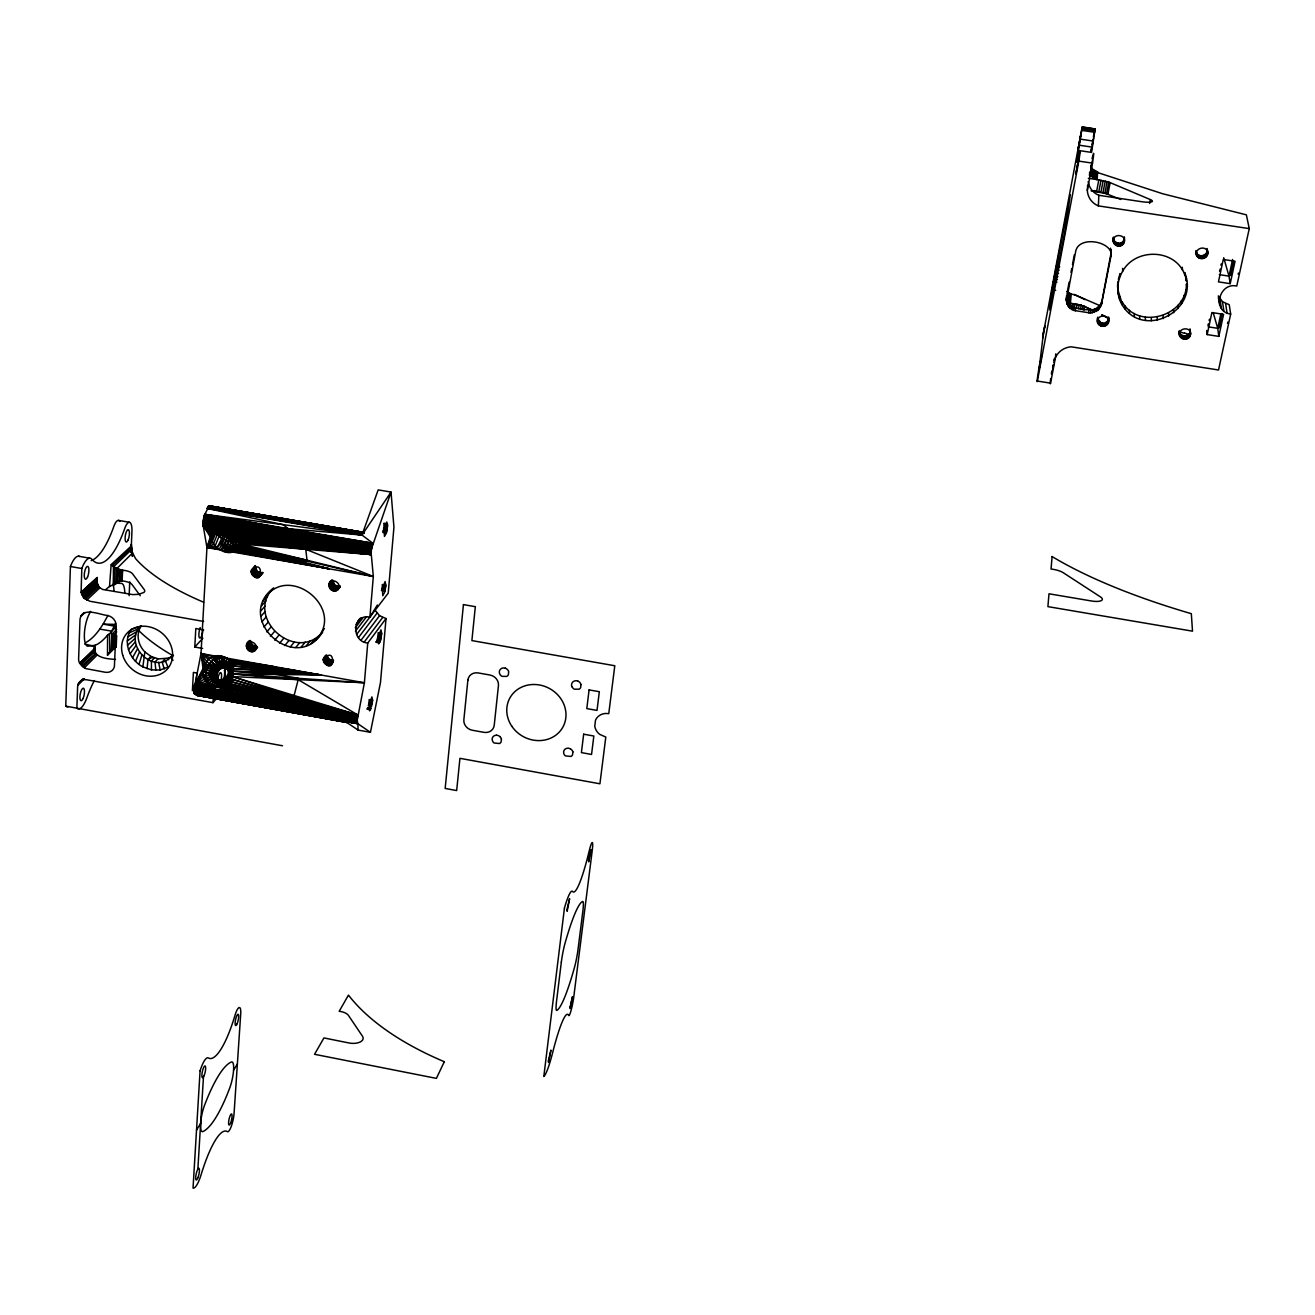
<?xml version="1.0" encoding="UTF-8"?>
<svg xmlns="http://www.w3.org/2000/svg" width="1315" height="1315" viewBox="0 0 1315 1315"><rect width="100%" height="100%" fill="white"/><g stroke="black" fill="none" stroke-linecap="round" stroke-linejoin="round"><path stroke-width="1.5" d="M1113.443 241.763L1113.526 237.062C1110.386 243.686 1119.755 249.817 1123.651 243.324L1124.457 237.768M1186.081 278.106L1186.377 281.131L1184.684 272.501C1200.316 310.57 1143.08 340.388 1122.007 304.686C1121.218 296.96 1115.876 289.53 1118.145 281.246M1122.402 244.787L1123.651 240.481M1122.007 304.686C1116.073 294.494 1116.55 281.361 1122.616 271.334L1122.616 268.375M1123.092 244.113L1123.092 241.253M107.485 655.38L107.583 635.096L110.838 632.877L114.208 626.187M1121.596 245.346L1122.402 241.944M94.417 646.618C92.806 658.207 107.83 658.848 115.506 659.423M363.811 532.378L209.216 505.831L204.269 515.414L203.167 525.54C215.019 529.929 231.424 528.778 239.56 540.301L304.39 546.465L305.754 549.276L307.118 561.143L373.329 576.496L369.909 617.113C352.026 613.513 350.974 641.671 367.74 643.051L386.018 618.56L379.558 615.699L375.12 610.209M1119.986 276.676L1120.002 273.684L1118.358 279.322M1120.709 245.757L1121.596 242.486M1119.788 246.02L1120.725 242.897M1119.575 299.491L1119.591 296.401M1117.717 288.133L1117.734 285.108M1118.128 293.903L1118.161 290.845M1118.818 246.119L1118.835 243.275L1119.805 243.16M132.486 556.36L131.352 545.199M141.379 625.776A21.911 19.084 40.9 0 0 144.831 651.895L142.875 666.869L151.439 669.894L160.151 669.993L167.975 667.132L165.493 661.198C146.294 668.842 124.958 641.621 140.656 626.252L131.204 629.359C122.279 642.082 129.856 660.262 142.875 666.869M372.638 700.205L371.882 696.917L369.203 704.133L369.597 710.873L372.638 700.205L369.088 699.58M1117.865 246.053L1117.882 243.209L1114.66 241.434L1113.427 237.999M1116.073 245.445L1116.106 242.601M1116.928 245.839L1116.961 242.979M381.679 633.304L380.955 629.836L378.276 636.937L378.638 643.89L380.528 640.323L381.679 633.304L378.112 632.679M385.821 585.142L385.098 581.542L382.418 588.561L382.78 595.728L384.67 592.227L385.821 585.142L382.238 584.518M387.563 525.819L386.824 522.006L384.095 528.992L384.457 536.438L386.38 533.019L387.563 525.819L383.914 525.195M1115.284 244.935L1115.334 242.075M1114.084 243.522L1114.117 240.678M1114.61 244.278L1114.66 241.434M97.113 585.175L97.244 577.433L81.103 592.325L84.012 598.128L89.765 601.234L203.628 621.436M1113.69 242.683L1113.739 239.84M1110.863 256.622L1110.994 249.998L1110.863 256.622L1101.543 304.127L1097.713 310.455L1090.661 313.036L1073.55 310.373L1068.964 307.316L1067.106 304.159L1066.942 295.645L1066.186 299.573M1111.06 254.748L1111.126 251.855M96.965 586.391L96.932 580.819M1097.663 322.159L1097.828 317.162C1093.176 328.158 1111.701 329.391 1108.594 317.901M1108.167 322.882L1108.512 316.997M1110.928 252.891L1110.518 248.206M105.923 589.514A113.797 35.061 -79.5 0 1 109.277 586.72L114.224 584.057L114.619 567.423M1107.181 324.476L1108.233 319.709M1107.74 323.72L1107.822 320.548M1105.718 325.676L1105.8 322.504L1107.263 321.304M1106.507 325.15L1106.589 321.961M108.34 653.752L113.024 648.624L113.419 634.307M1104.847 326.087L1105.8 322.504M1103.926 326.334L1104.929 322.898M1102.973 326.432L1103.071 323.243L1104.025 323.145M220.723 686.94L220.936 680.25C247.647 665.291 196.888 660.442 219.868 680.66M1101.115 326.136L1101.214 322.948L1097.795 318.986M1102.036 326.367L1102.134 323.178L1101.214 322.948M68.051 706.862A23.308 7.446 -79.6 0 1 65.75 706.139L70.418 566.502A23.719 7.709 -80.4 0 1 79.64 556.508M96.8 584.896L96.998 579.192M230.273 662.694L225.851 667.79L229.237 659.883L220.082 655.807L226.87 658.749L224.881 667.099L228.317 669.351L221.413 666.146L221.693 657.812L220.082 655.807C202.033 653.555 195.869 682.156 214.098 686.907M1100.261 325.758L1100.376 322.57M1101.017 305.918L1110.928 253.729M1101.543 304.127L1101.641 301.02M131.385 546.169L131.155 552.021L131.369 544.377L131.056 552.366L131.927 531.589A13.709 4.224 -80.7 0 0 129.758 522.384A13.709 4.224 -80.7 0 0 124.711 528.515A76.681 24.311 -81.1 0 1 92.001 559.385A23.736 7.611 -80.4 0 0 81.809 568.507L81.103 592.325L97.211 577.679M131.319 551.199L131.451 547.237M229.188 532.526L221.725 550.147L206.948 547.582L210.301 536.947L203.167 525.54L371.192 553.566L371.29 551.133L203.052 524.521L371.257 554.568L239.56 540.301L241.039 544.048L371.257 554.568L226.69 531.474C197.266 524.784 214.97 556.787 232.837 552.07L373.329 576.496L371.192 553.566L203.167 525.54L206.948 547.582L201.014 653.506L193.798 690.589L234.448 697.032L316.142 713.535L357.236 720.16L357.828 723.694L370.436 732.307L380.479 682.534L386.018 618.56M244.837 529.616L371.422 549.769L203.332 519.343L245.346 525.523L371.635 548.371L371.29 551.133L203.003 523.354L371.208 552.399L203.052 524.521L371.192 553.566L203.003 523.354L244.837 529.616L371.208 552.399L203.036 522.088L371.635 548.371L391.032 492.073L378.178 489.887L361.987 535.041L372.885 543.276L204.269 515.414L329.769 538.69L203.578 517.979L330.114 537.408L372.178 545.643L329.621 539.347L203.891 516.647L372.523 544.394L204.663 514.297L361.987 535.041L391.032 492.073L393.941 527.2L388.221 593.147L356.562 634.52M1098.83 324.608L1098.946 321.435M1099.488 325.249L1099.603 322.06M1100.195 307.595L1101.132 302.812M94.203 652.898L94.417 647.111M96.735 586.013L96.965 580.047L81.464 593.903L96.981 579.553M94.384 653.44L94.532 649.38L79.656 663.286L85.722 668.595L105.233 672.261A9.55 8.235 41.1 0 0 114.372 666.705L116.213 625.924A9.632 8.334 42.1 0 0 107.501 615.502C100.252 614.861 81.793 606.182 80.001 619.464L78.621 658.733A9.55 8.219 41.4 0 0 79.656 663.286L94.45 648.657L94.302 652.519M132.371 556.377L132.519 552.678L135.527 558.563A273.273 93.99 5.4 0 0 203.595 602.204M1097.91 323.03L1098.025 319.857M1098.288 323.868L1098.419 320.696M1099.077 309.124L1100.293 304.488M224.339 679.904L224.717 670.042M1097.713 310.455L1097.828 307.332L1099.192 306.017M131.747 549.391L113.6 566.749L113.205 585.208M111.923 633.534L111.249 650.087L115.588 645.714L110.164 651.237M116.64 629.441L112.416 633.814L111.775 649.594L114.569 646.766M113.567 648.279L114.126 634.619L116.739 631.857M132.601 552.908L116.854 568.557L116.279 582.545L116.131 568.228L111.298 564.793M1096.135 311.54L1096.266 308.417L1097.828 307.332M115.457 647.325L115.967 635.309L110.838 632.877M116.131 568.228L121.588 570.036L120.158 581.033L120.635 569.839M122.131 580.934L122.591 570.168L121.128 580.918L114.224 584.057M94.368 653.078L94.532 649.38M129.149 595.711L129.741 581.822M1043.502 332.646L1039.902 362.496A54.145 0.953 -79.6 0 0 1037.387 381.054L1050.57 383.158L1055.452 357.581A18.278 17.49 -15.5 0 1 1071.199 346.815L1218.528 369.992L1230.676 314.088C1211.592 311.573 1218.972 282.035 1236.774 286.045L1249.25 228.613L1098.37 205.896L1098.847 195.278A18.706 17.917 -36.2 0 1 1088.163 181.634M1094.392 312.345L1094.54 309.222L1096.266 308.417M1092.551 312.855L1092.699 309.715L1094.54 309.222M1222.095 313.825L1219.054 327.961L1221.75 313.512M224.438 679.723L225.243 668.316L224.536 680.069M1090.661 313.036L1090.809 309.913L1092.699 309.715M1051.901 372.77L1052.049 371.504M225.112 667.823L223.78 666.573L224.323 658.059L219.03 658.042L215.529 656.103L201.014 653.506L203.052 668.562L194.357 685.427C206.685 686.578 229.287 691.509 233.051 673.97L298.143 679.658L357.894 714.982L194.11 686.775L357.45 717.678L316.225 711.201L234.695 694.452L193.93 688.107L357.318 718.96L316.142 712.434L234.53 695.766L193.815 689.389L357.236 720.16L364.403 682.764L367.74 643.051M328.914 544.772L203.151 520.724L371.882 546.991L329.621 539.347M1088.771 312.904L1088.935 309.781C1080.667 309.765 1065.134 307.792 1066.876 295.924M202.642 648.459L194.784 647.046L195.804 628.537L203.677 629.951M94.68 653.259L95.14 645.287A117.134 37.001 -80.8 0 0 107.32 635.408L107.583 635.096M224.487 680.381L225.128 669.105M94.384 680.529A73.41 22.421 -79.3 0 0 86.889 697.788A23.308 7.364 -79.6 0 1 76.862 708.177L77.618 686.775C77.601 682.123 82.483 678.77 86.872 679.806L212.997 702.67L213.342 696.769M197.858 1169.167L203.463 1076.919M1090.562 166.512L1093.044 169.536L1097.598 171.936L1097.137 179.629L1108.759 182.045L1150.378 199.601A11.276 2.137 8.9 0 1 1151.233 201.968A11.276 2.137 8.9 0 1 1141.371 201.655L1098.847 195.278M1088.36 178.314L1097.22 179.629L1095.937 179.235L1096.414 171.558M218.142 686.66L218.569 679.822L217.485 679.313L213.112 686.529L207.803 683.11L194.357 685.427L202.724 671.258L205.945 673.181L214.197 673.198L216.712 674.727L217.517 678.244L219.983 680.825L216.515 678.606L210.992 684.984L213.112 686.529L216.515 678.606M1095.937 179.235L1094.705 178.676L1095.214 171.016M1098.37 205.896A19.051 18.246 -35.1 0 1 1087.324 190.346L1087.669 185.168M1094.705 178.676L1093.57 178.002L1094.08 170.342M1093.57 178.002L1092.518 177.196L1093.044 169.536M1075.374 310.833L1075.604 307.71M1092.518 177.196L1091.565 176.276L1092.091 168.632M1091.565 176.276L1090.694 175.207L1091.236 167.58M109.523 586.539L111.15 564.612L131.369 545.939M1073.55 310.373L1073.78 307.266M1071.84 309.633L1072.087 306.51M1070.295 308.598L1070.542 305.491M1068.964 307.316L1069.226 304.209M120.668 580.967L121.588 570.036L122.821 570.2A11.753 4.175 3.1 0 1 132.437 573.685L144.321 589.695A11.901 4.307 3.1 0 1 143.828 592.49L138.568 594.347L132.799 594.61L102.652 589.465L99.167 587.345L97.063 582.381L82.072 595.416L96.998 581.592M1067.895 305.82L1068.158 302.729M1067.106 304.159L1067.369 301.069M1066.629 302.384L1066.892 299.31M120.158 581.033L121.144 569.937M1081.193 305.425L1070.394 303.502L1071.248 294.018L1066.991 291.667M1070.394 303.502L1068.52 302.631L1069.358 293.409M1069.457 303.009L1070.279 293.771M1068.52 302.631L1067.632 302.154L1068.503 292.933M1055.452 357.581L1055.797 353.85M1067.007 299.721L1067.698 292.357M1066.12 300.872L1066.646 295.349M147.083 668.727L147.987 659.522L150.929 656.415M328.997 543.49L245.001 527.594M1066.481 300.56L1075.719 251.247C1078.678 236.832 1105.537 240.349 1110.452 251.083M1037.387 381.054L1078.826 161.12A55.723 0.97 -79.5 0 0 1078.629 156.797L1077.084 162.337L1078.481 150.485L1091.549 152.409L1095.181 128.804L1094.606 130.99M232.245 531.671L230.388 536.356L231.276 542.01L226.213 552.086L231.013 531.391M1093.57 137.779L1093.39 139.028M1097.598 321.238C1097.45 313.891 1109.959 314.581 1108.414 321.994M1113.378 240.826C1113.378 231.917 1128.352 235.385 1123.651 243.324M231.884 664.387L226.69 668.661L231.374 661.412L226.443 658.059L364.403 682.764L232.262 676.568L357.894 714.982L287.459 700.813L275.788 700.155L275.542 701.487L357.894 714.982L231.062 679.017L293.459 698.051L298.538 678.343L276.988 674.48L276.758 670.486L273.651 666.524L228.284 659.423L224.569 657.056L229.237 659.883L224.881 667.099M1078.481 150.485L1082.245 126.898L1095.214 129.002L1082.146 127.177L1043.732 331.446M233.051 673.97L232.607 665.982L228.284 659.423L321.09 675.006L233.051 673.97L364.403 682.764M1122.024 301.579C1137.919 330.575 1186.853 316.422 1186.459 283.892L1186.738 286.933M216.712 674.727L219.375 669.351L223.895 667.708L222.63 666.261L221.693 657.812L218.438 655.774M1179.621 334.93C1178.289 327.731 1190.815 326.334 1190.585 333.862C1190.009 342.558 1176.218 339.303 1179.308 330.788C1179.078 338.284 1191.554 336.887 1190.223 329.72M1196.403 252.398C1198.409 258.496 1208.386 255.554 1207.186 249.406C1211.953 259.811 1193.428 262.244 1196.124 250.557L1196.749 255.307M244.952 527.94L245.1 526.904M1092.075 161.975L1092.14 161.055M275.542 701.487L275.953 708.867L347.686 721.919L337.824 720.078M329.095 542.47L329.243 541.418L245.346 525.523M219.276 529.288L222.58 529.534L223.945 532.904L227.939 535.665L228.613 541.402L223.945 551.314L228.021 531.983M1052.049 289.859L1049.633 309.913L1065.15 230.52L1070.295 194.883L1052.049 289.859L1055.682 290.418M1089.477 174.977L1089.938 172.183M251.116 571.483C265.12 554.519 261.964 592.638 251.116 571.483L255.587 565.943L251.247 570.628M247.22 643.594C251.214 638.383 259.893 646.01 255.061 650.58C248.765 655.363 242.256 643.857 249.916 640.504M1054.301 360.458L1054.564 358.42L1054.038 360.54M221.725 550.147L223.451 539.298L226.953 531.326M315.255 640.487L322.734 631.726C296.796 675.417 232.87 618.888 273.684 587.871M319.266 635.49C293.196 658.897 249.291 620.203 270.233 591.684M1080.437 137.122L1080.667 135.445L1078.004 149.877L1080.289 138.009M329.802 582.709C333.928 577.301 342.788 585.175 337.741 589.827C331.643 594.659 324.871 583.679 332.07 580.014M323.227 659.588C337.347 643.084 333.813 680.381 323.227 659.588L326.186 655.774M1053.956 362.513L1054.137 361.428M1091.45 148.168L1090.908 151.784L1091.713 148.201M1093.242 139.916L1092.173 145.834M1091.614 164.769L1090.94 168.55M1043.288 333.829C1040.675 349.609 1047.25 313.743 1043.946 330.262M1220.961 265.252L1221.191 263.986M1052.723 367.493L1053.167 365.011M1043.222 333.468L1043.699 330.887M329.358 540.728L245.642 524.175M316.57 708.555L194.11 686.775L357.647 716.33L234.53 695.766M1053.512 364.929L1053.052 367.427M234.941 693.104L316.471 709.229L193.93 688.107L357.45 717.678L193.815 689.389L357.318 718.96L193.798 690.589L194.406 693.843L196.675 695.257L347.324 722.313L213.951 697.739M1092.091 144.568L1092.995 139.932M1067.27 291.897L1069.128 282.15M1070.985 272.386L1071.725 268.474M1072.481 264.578L1074.339 254.814M1087.324 190.346L1092.518 163.142A55.772 1.249 -79.5 0 0 1093.192 154.332M1091.088 190.757L1106.507 193.683L1108.759 182.045M1085.023 299.59L1074.125 294.461L1100.507 305.902M1072.596 307.595L1073.336 303.699L1075.013 303.913L1081.242 305.179L1093.077 310.669M1092.124 190.823L1094.951 190.987M1090.858 167.12L1091.335 164.671M1074.256 307.792L1075.013 303.913M1094.902 191.234L1096.611 191.448L1098.847 179.843M1076.41 308.154L1077.149 304.258M1096.611 191.448L1098.798 191.793L1101.033 180.171M1078.497 308.581L1079.253 304.686M1103.17 180.582L1100.934 192.204L1098.798 191.793M1080.486 309.074L1081.242 305.179M1102.973 192.664L1105.225 181.043M1082.327 309.617L1083.067 305.721L1093.127 310.406M1104.847 193.157L1107.099 181.536M1083.938 310.192L1084.694 306.296M1107.904 194.226L1110.156 182.588M1090.217 172.331L1090.447 171.131M1052.608 369.696L1052.822 368.611M1093.406 136.76L1094.261 132.585M1149.606 203.463L1150.378 199.601M1209.159 320.548L1209.422 319.266M218.372 686.726L219.737 680.151L220.936 680.25L222.843 686.742M223.78 666.573L226.87 658.749L222.35 656.234L224.323 658.059L222.63 666.261L226.262 668.135M1227.536 323.391L1227.799 322.126M1090.004 173.399L1089.51 175.602M1190.124 334.799L1184.552 333.04M1207.17 334.585L1211.904 312.543L1223.591 314.351L1218.824 336.393L1207.17 334.585L1206.71 330.558M1220.731 314.433L1217.739 328.323L1218.824 336.393M1232.582 259.499L1228.999 276.134L1230.215 283.662L1218.463 281.87L1223.262 259.466L1235.064 261.258L1230.215 283.662M1052.247 371.471L1051.918 372.77M1220.156 269.098L1219.613 271.284M217.485 679.313L215.479 687.663L218.569 679.822L219.737 680.151L220.476 686.907M305.064 547.402L240.53 542.191L305.754 549.276L373.329 576.496L241.039 544.048L239.807 548.914L232.837 552.07L236.388 542.29L232.722 536.487L233.971 533.364M231.752 531.556L229.155 536.076L231.276 542.01L228.531 552.464L233.906 542.306L231.588 536.504L232.821 533.364M1238.155 274.112L1238.418 273.076M225.67 530.274L217.172 547.681L206.948 547.582L213.014 532.181M284.451 558.859L240.678 547.467L284.911 558.135L285.141 557.313L307.118 561.143L241.089 545.824L239.807 548.914L329.21 568.836L234.81 551.758L236.388 542.29L231.588 536.504L227.939 535.665M1208.353 323.901L1207.91 325.413M245.806 523.534L330.476 536.257M232.097 533.282L230.388 536.356L233.906 542.306L230.848 552.432L236.388 542.29L240.694 541.27L234.695 536.01L231.588 536.504M138.979 664.371L141.921 654.952M286.045 519.08L208.822 505.897L364.337 532.937L207.951 506.735L362.365 534.087L361.987 535.041L207.507 507.475L362.743 533.331L208.395 506.193L363.482 532.46L362.365 534.087L207.063 508.412L283.103 524.652L288.429 528.729L286.769 538.41M318.756 636.723C342.015 605.837 289.464 565.434 265.975 596.468M235.023 533.2L233.774 536.323L238.672 541.928L234.81 551.758L240.694 541.27L236.815 551.1L281.903 560.272L283.793 559.467M282.922 559.943L238.508 550.147L241.089 543.588M232.492 552.136L236.388 542.29C227.988 542.602 218.717 538.558 214.871 530.783L222.613 530.34L217.649 529.485M222.054 550.311L225.983 540.481M224.586 551.527L228.613 541.402M227.216 552.251L231.276 542.01M229.862 552.432L233.906 542.306M226.788 535.106L223.451 539.298L219.539 549.111L206.948 547.582L213.309 544.311L217.254 534.515L223.945 532.904L219.013 536.273L215.085 546.07L206.948 547.582L215.857 532.674L222.86 531.194L214.871 530.783L210.384 538.723M225.999 530.586L224.75 533.709L219.013 536.273M210.91 540.596L214.871 530.783M212.274 532.033L210.301 536.947L212.718 532.131M135.478 661.297L139.472 652.026M111.315 631.956L110.575 632.992M221.413 666.146L219.03 658.042C206.784 659.686 201.277 676.995 210.992 684.984L215.676 677.735L219.983 680.825M115.49 623.655L114.257 626.104L103.112 624.115L99.776 629.112A117.084 37.477 -80.8 0 1 86.297 642.262M107.978 615.42L103.112 624.115L115.128 624.378M234.382 533.298L232.722 536.487L238.672 541.928M90.62 611.344L88.943 614.532A18.689 5.918 -80 0 0 84.374 634.241A18.689 5.918 -80 0 0 87.776 646.224L95.14 645.287M224.931 669.664L224.273 670.683M132.503 657.73L137.533 648.805M369.909 617.113L377.339 605.048M196.527 1130.095L200.636 1123.437A17.358 4.077 -77.5 0 1 204.696 1104.83A106.236 24.196 -77.3 0 1 231.391 1062.01A16.898 3.896 -77.7 0 1 233.577 1070.147A16.898 3.896 -77.7 0 1 229.681 1088.097A108.077 25.659 -78 0 1 203.069 1131.492A17.358 4.077 -77.5 0 1 200.636 1123.405M233.577 1070.163L237.374 1064.032M130.136 653.802L136.152 645.369M1122.616 271.334C1135.601 247.335 1176.218 248.617 1184.963 275.493M216.778 675.959L214.263 674.414L206.077 675.861L202.872 673.938L194.357 685.427L357.647 716.33M217.172 547.681L223.451 539.298M364.271 641.983L382.649 617.524M361.115 640.126L379.558 615.699M358.485 637.578L376.994 613.201M355.461 631.151L366.622 616.62M330.492 665.127L333.418 661.297M331.249 664.765L333.205 662.218M327.041 665.094L330.969 659.982L333.583 660.229L329.654 665.341L333.221 661.346M327.912 665.324L331.84 660.212M328.783 665.406L332.711 660.294M357.631 621.551L360.096 618.346M356.02 624.444L360.984 618.017M325.43 664.223L329.358 659.127L330.969 659.982M326.202 664.716L330.131 659.62M355.28 627.715L362.726 618.05M323.391 661.297L327.353 656.218L327.665 657.04L323.72 662.119L327.188 655.363L323.227 660.442M324.164 662.908L327.665 657.04M324.739 663.615L328.684 658.519L328.109 657.812M323.358 658.766L326.317 654.952M323.654 657.993L325.627 655.462M311.08 643.528L315.09 638.531M321.468 632.318L324.443 628.603M306.329 645.764L310.373 640.75M301.168 647.111L305.228 642.082M295.76 647.522L299.836 642.509M337.741 589.827L340.273 586.819M334.569 590.994L338.514 586.194L340.223 585.898L336.295 590.698M335.457 590.912L339.385 586.112M290.237 647.013L294.363 641.999M337.051 590.32L340.01 586.72M331.939 590.303L335.9 585.504L338.514 586.194M332.794 590.682L336.739 585.882M333.681 590.912L337.626 586.112M330.476 589.169L334.437 584.386L332.909 580.293L328.931 585.06M284.796 645.566L288.938 640.569M331.166 589.794L335.128 585.011L335.9 585.504M329.424 587.657L333.073 582.035M329.884 588.462L333.846 583.663M279.585 643.265L283.744 638.268M329.079 584.222L332.054 580.638M328.947 585.931L332.909 581.164M329.375 583.416L331.791 580.326M274.753 640.142L278.944 635.161M212.997 702.67L217.879 696.934M270.446 636.312L274.654 631.348M252.842 651.615L257.115 646.602L252.25 644.892L250.705 640.898L246.382 645.895M253.647 651.402L256.869 647.654M254.403 651.057L257.608 647.292M250.228 651.385L254.518 646.355L249.406 651.007L253.696 645.994L248.634 650.514L252.94 645.501M266.813 631.89L271.054 626.943M251.099 651.599L255.389 646.586M251.97 651.698L256.261 646.668M247.943 649.906L252.25 644.892M246.908 648.427L251.214 643.413M247.368 649.199L251.675 644.202M246.793 644.301L250.031 640.553M246.513 645.073L249.751 641.326M246.415 646.733L250.721 641.736M263.953 627.008L268.194 622.077M246.579 647.588L250.902 642.591M215.841 673.724L221.939 666.705M261.948 621.781L266.205 616.883M260.863 616.406L265.12 611.541M195.08 687.597L192.401 690.638L193.404 672.409L197.316 673.116A6.476 1.775 -79.8 0 0 196.724 675.318M260.732 611.031L264.989 606.182M261.554 605.804L265.827 600.971M269.443 592.638L271.564 590.254M263.329 600.906L267.586 596.09M128.443 649.626L135.363 641.835M165.493 661.198L173.465 655.248M256.77 577.384L261.948 572.6L257.641 577.301M194.784 647.046L202.855 638.219M258.48 577.088L262.77 572.37M259.219 576.726L262.458 573.192M260.452 575.608L262.951 572.88M255.011 577.071L259.334 572.37L261.077 572.666M255.883 577.301L260.206 572.6M217.517 678.244L215.003 676.715L209.167 683.093L205.962 681.203L194.357 685.427L357.894 714.982L229.451 681.219L292.472 699.005L357.894 714.982L209.923 684.655L194.357 685.427L203.463 676.535L206.685 678.458L214.526 675.614L217.057 677.143M232.015 664.585L227.347 669.68L233.182 666.343M252.694 575.576L257.017 570.874L255.455 566.781M253.384 576.2L257.724 571.499L259.334 572.37M254.173 576.693L258.496 571.992M251.642 574.063L255.981 569.362M252.102 574.852L256.441 570.168M165.049 658.947L162.156 662.086L164.244 668.924M251.132 572.337L255.488 567.653M251.313 573.225L255.652 568.524M251.527 569.839L255.209 565.614M206.948 547.582L211.912 542.47L215.857 532.674L223.303 532.065L217.254 534.515M98.362 586.211L84.012 598.128L97.54 584.402M78.259 683.932L82.45 679.691M77.815 685.312L84.439 678.573M78.966 682.699L83.026 678.606M108.553 653.44L115.408 646.52M115.441 645.977L109.819 651.648L109.523 633.534M108.751 653.128L115.539 646.322M107.567 655.215L116.115 646.635M84.226 667.938L97.178 655.002M82.829 667.05L96.143 653.785M94.746 650.58L80.511 664.683L95.009 651.451M116.049 626.992L111.759 631.134L99.776 629.112M80.659 616.554L84.867 612.511M236.059 535.008L234.695 536.01L239.297 538.591M81.366 615.272L84.094 612.691M113.583 584.912L117.923 580.803M114.471 583.844L117.282 581.181M112.268 565.729L131.5 547.632M86.691 600.15L99.759 587.92M84.012 598.128L97.869 585.241M85.278 599.245L98.707 586.72M82.944 596.846L97.294 583.515M127.473 645.303L135.215 638.301M81.579 665.949L95.814 653.292M215.676 677.735L209.167 683.093L204.515 678.984L194.357 685.427L212.307 685.805L215.167 687.087M214.526 675.614L207.721 680.891L204.515 678.984M233.281 666.573L227.824 670.781L234.119 668.513M112.745 585.553L116.969 583.252L121.67 583.4A18.196 5.605 -80.3 0 1 124.761 592.605M221.101 537.884L225.703 534.465M127.276 640.997L135.675 634.882M291.355 699.777L292.472 699.005L227.495 683.126L291.355 699.777L287.459 700.813L217.517 686.742L286.128 700.698M113.024 648.624L116.213 647.079L116.69 635.523M147.987 659.522L152.178 657.007M127.851 636.822L136.776 631.66M215.003 676.715L207.721 680.891L203.463 676.535M214.263 674.414L206.685 678.458L202.872 673.938M234.169 668.76L228.103 671.981L233.018 671.11M129.166 632.893L138.437 628.751M304.044 714.144L197.036 695.323L347.324 722.313M171.41 656.662A21.911 19.084 40.9 0 1 168.402 658.108L158.622 658.897M206.077 675.861L214.197 673.198M233.034 671.603L228.169 673.198L233.133 673.214M233.067 673.691L228.021 674.431L232.887 675.302M214.345 671.965L205.945 673.181L203.052 668.562L216.86 673.51M276.988 674.48L233.363 671.275L277.071 671.784L321.09 675.006L230.109 661.33L231.374 661.412L228.284 659.423M121.128 580.918L122.361 580.951A11.736 4.224 3 0 1 131.96 584.452L140.261 595.728M217.205 672.327L214.69 670.781L206.258 670.519L203.825 665.965L201.014 653.506L219.03 658.042L220.197 666.261L222.695 667.823M232.739 675.779L227.676 675.614L233.429 677.767M276.758 670.486L233.215 668.579L277.071 671.784M233.363 671.275L321.09 675.006L231.555 663.533L275.493 668.152M1117.882 243.209L1118.835 243.275M1088.935 309.781L1090.809 309.913M1102.134 323.178L1103.071 323.243M276.232 669.269L232.607 665.982L321.09 675.006M288.429 528.729L361.987 535.041L207.063 508.412M240.53 542.191L371.257 554.568L203.167 525.54L210.696 535.287M197.447 695.158L347.012 722.494L196.675 695.257L316.751 716.182L234.777 700.796L357.286 722.149L193.831 691.657L316.142 712.434M234.908 701.059L316.504 715.837L194.719 694.156L357.828 723.694L358.107 730.072L370.436 732.307M376.221 641.769L379.887 642.197L376.32 641.572M302.466 544.755L236.388 536.668L371.257 554.568L229.369 532.394L298.686 542.98L303.518 545.577L238.163 538.443L371.257 554.568L231.917 533.594L300.017 543.44M230.109 661.33L295.185 670.371M301.299 544.032L234.284 535.041L371.257 554.568M150.403 657.336L154.414 657.878L151.422 661.051L151.439 669.894M226.69 531.474L328.947 547.024M1082.179 127.752L1095.148 129.659M1082.015 128.87L1094.984 130.777M1081.768 130.399L1094.754 132.305M1080.305 139.143L1093.324 141.067M1079.303 145.225L1092.354 147.148M1078.826 161.12L1092.518 163.142M1097.598 171.936L1094.129 171.427L1162.789 193.782L1246.373 214.838L1249.25 228.613M1219.317 274.654L1228.999 276.134L1223.706 257.707M1056.093 266.304L1059.709 266.863M1055.485 269.657L1059.101 270.216M1054.893 272.961L1058.509 273.52M1054.334 276.101L1057.95 276.66M1053.825 279.01L1057.441 279.569M1053.381 281.624L1056.997 282.183M1067.517 293.442L1071.248 294.018L1067.468 293.689M1066.646 302.664L1073.336 303.699M1208.14 326.827L1217.739 328.323L1213.17 312.592M372.885 543.276L204.663 514.297L372.523 544.394L204.269 515.414L372.178 545.643L203.578 517.979L371.882 546.991L203.332 519.343L371.635 548.371L203.151 520.724L371.422 549.769L203.036 522.088L371.29 551.133L244.935 528.285M234.464 699.251L193.963 692.578L357.236 721.245L193.798 690.589L357.236 720.16L193.831 691.657L357.236 721.245L193.963 692.578L357.286 722.149L234.464 699.251L316.142 713.535M194.16 693.317L357.828 723.694L194.719 694.156M383.881 523.222L387.531 523.847M383.931 524.143L387.58 524.767M383.832 526.345L387.498 526.986M383.701 527.578L387.366 528.203M383.52 528.827L387.185 529.452M383.306 530.077L386.955 530.701M383.027 531.276L386.692 531.901L383.109 530.931M382.731 532.394L386.38 533.019M208.822 505.897L364.091 532.542L209.216 505.831L210.153 507.048M208.395 506.193L364.337 532.937M252.25 514.28L256.261 514.97M290.352 520.822L294.346 521.513M328.438 527.364L332.448 528.055M336.443 528.745L340.454 529.435M207.951 506.735L362.743 533.331M207.507 507.475L362.365 534.087M203.891 516.647L372.178 545.643M118.514 520.395L129.412 522.285M234.448 697.032L316.225 711.201M215.824 507.459L219.786 508.149M223.731 508.839L227.676 509.53M231.637 510.236L249.406 513.343M253.351 514.05L257.313 514.74M261.258 515.431L265.203 516.121M269.164 516.811L273.109 517.518M277.054 518.209L286.933 519.935M290.911 520.641L294.889 521.332M298.867 522.039L302.845 522.729M306.822 523.436L310.8 524.126M328.717 527.282L332.695 527.972M336.673 528.679L340.651 529.37M344.629 530.077L348.607 530.767M382.155 585.652L385.755 586.276M382.04 586.835L385.624 587.46M381.86 588.068L385.443 588.693M381.629 589.301L385.229 589.925M381.366 590.484L384.966 591.109M78.423 556.212L89.732 558.201M70.418 566.502L81.809 568.507M378.046 633.781L381.613 634.405M377.915 634.964L381.482 635.589M377.734 636.164L381.301 636.805M377.52 637.397L381.087 638.022M377.257 638.58L380.824 639.205M376.961 639.682L380.528 640.323M376.649 640.701L380.216 641.326M375.991 642.279L379.558 642.904M214.049 697.64L218.093 698.347M222.136 699.07L232.245 700.846M236.289 701.569L240.333 702.276M250.458 704.067L254.502 704.774M298.686 542.98L244.853 531.983M308.006 714.85L317.934 716.609M321.896 717.316L325.857 718.023M329.835 718.73L347.686 721.919M246.168 522.334L330.114 537.408M369.022 700.648L372.572 701.289M368.907 701.815L372.441 702.457M368.726 703.015L372.276 703.656M368.512 704.232L372.046 704.873M368.249 705.415L371.783 706.04M367.641 707.536L371.175 708.177M367.296 708.44L370.846 709.081M366.967 709.163L370.518 709.804M316.619 716.034L357.598 723.398L194.406 693.843L270.561 708.259M235.188 701.421L316.504 715.837M65.75 706.139L282.511 745.769M294.412 712.023L298.357 712.763M308.22 714.587L312.165 715.327M322.027 717.152L325.972 717.891M329.917 718.615L333.862 719.354M236.815 551.1L329.21 568.836L241.089 545.824L307.118 560.256M1067.254 293.13L1074.076 294.708M238.508 550.147L329.21 568.836L239.807 548.914M290.122 700.353L225.26 684.671L357.894 714.982L220.197 686.512L287.459 700.813M221.512 668.135L214 659.867L201.014 653.506L206.636 661.33L217.764 671.225L203.825 665.965M232.048 677.784L227.117 676.732L232.377 679.871M357.894 714.982L222.794 685.822L288.807 700.698M275.788 700.155L214.871 686.496L234.991 692.775M84.702 644.087L93.184 645.994M211.551 533.824L203.167 525.54L223.994 530.849M1103.022 192.401L1120.709 199.453M212.833 532.591L203.167 525.54L221.347 530.537M1179.045 331.758L1184.503 333.287M241.089 545.824L284.911 558.135M1219.695 305.179L1218.38 295.891L1222.49 301.743L1229.213 304.686L1230.676 314.088M214.509 531.622L203.167 525.54L218.832 530.57M232.262 676.568L294.264 696.934M214.69 670.781L207.03 667.921L201.014 653.506L220.394 668.645M203.167 525.54L216.531 530.931M205.041 663.533L218.487 670.223L211.781 661.412M232.591 680.282L226.377 677.735L230.996 681.778M1101.97 314.811L1109.038 318.312M1101.921 315.058L1108.989 318.575M221.693 657.812L217.797 655.758L219.03 658.042L215.874 656.053M208.247 665.505L215.249 669.664M219.375 669.351L209.841 663.302M223.632 656.711L226.87 658.749M221.051 655.988L224.323 658.059M220.197 666.261L216.449 658.749L213.277 656.744L217.895 667.083M226.114 657.878L229.237 659.883L226.443 658.059M231.128 682.222L225.49 678.606L229.32 683.405M207.803 683.11L213.112 686.529M346.716 722.428L358.107 730.072M233.774 536.323L239.314 540.284M144.831 651.895L151.143 656.547L158.014 658.782L155.006 662.004L155.844 670.321M228.153 682.732L224.471 679.313L227.396 684.737M226.361 683.866L223.353 679.839L225.407 686.118M171.246 657.73L173.054 660.36M1090.694 175.207L1089.428 172.923M225.161 686.183L222.169 680.151L222.86 685.082M571.976 686.775L571.713 686.003A4.915 4.487 27.5 0 1 571.614 684.425A4.833 4.405 27.5 0 1 576.036 680.743A4.915 4.487 27.5 0 1 577.712 681.006M216.449 658.749L219.013 666.573M1207.581 252.299C1206.595 245.297 1195.22 247.664 1196.518 254.403M158.622 662.349L160.151 669.993M501.426 738.964L501.097 741.939A4.701 4.224 29.3 0 1 499.519 743.534L494.144 743.008A4.783 4.307 29.3 0 1 492.599 741.101L492.32 740.361A4.849 4.356 29.3 0 1 492.204 738.816A4.767 4.274 29.4 0 1 493.059 736.745A4.783 4.307 29.3 0 1 494.95 735.48A4.767 4.274 29.4 0 1 496.495 735.233M572.896 751.868L572.535 754.859A4.718 4.257 26.3 0 1 570.907 756.454L565.499 755.911A4.8 4.34 26.3 0 1 563.971 754.005L563.691 753.265A4.8 4.34 26.3 0 1 570.365 748.761M581.016 684.523L580.655 687.581A4.783 4.356 27.5 0 1 579.011 689.224L574.244 689.175A4.783 4.356 27.5 0 1 572.14 686.792M1225.629 303.65L1227.043 313.036M1222.49 301.743L1223.87 311.113M1220.024 299.097L1221.356 308.433M1218.446 297.88L1218.972 301.579M1206.973 248.502L1207.647 253.253M1207.137 251.28L1207.532 254.189M1206.858 252.201L1207.252 255.11M1206.414 253.055L1206.808 255.965M1205.839 253.844L1206.217 256.754M1205.132 254.518L1205.51 257.444M1204.326 255.077L1204.704 257.987M1203.439 255.488L1203.8 258.414M1202.485 255.735L1202.863 258.661M1201.516 255.85L1201.877 258.776M1200.562 255.784L1200.924 258.71M1199.625 255.554L1199.987 258.48M1198.77 255.176L1199.116 258.102M1197.981 254.65L1198.327 257.576M1197.324 254.009L1197.669 256.918M1196.798 253.253L1197.127 256.162M168.402 658.108L168.567 659.736M1189.993 328.832L1190.585 333.862M1190.174 331.544L1190.47 334.783M1185.768 289.695L1186.064 292.768M1189.894 332.432L1190.207 335.67M1189.467 333.27L1189.763 336.525M1188.908 334.026L1189.204 337.281M1182.267 267.257L1182.547 270.233M1188.201 334.684L1188.497 337.939M1184.059 295.316L1184.338 298.406M1187.412 335.226L1187.692 338.481M1186.524 335.621L1186.82 338.875M1185.604 335.867L1185.883 339.122M286.785 538.986L286.867 539.988M1184.651 335.966L1184.93 339.221M1181.38 300.609L1181.643 303.716M1183.697 335.9L1183.977 339.155M1182.777 335.67L1183.056 338.925M1181.922 335.292L1182.201 338.547M1181.166 334.783L1181.429 338.037M1180.492 334.142L1180.755 337.396M1177.813 305.409L1178.059 308.532M1179.966 333.402L1180.229 336.656M1179.588 332.58L1179.851 335.818M1173.473 309.551L1173.703 312.691M1168.493 312.937L1168.706 316.093M1163.019 315.452L1163.2 318.625M1157.216 317.03L1157.364 320.203M1151.266 317.622L1151.398 320.794M119.435 569.51L119.879 581.066M1145.349 317.211L1145.447 320.383M114.126 634.619L114.504 647.769M112.416 633.814L112.827 648.772M116.854 568.557L117.216 582.019M1139.628 315.814L1139.694 318.97M115.03 634.981L115.309 647.375M118.695 569.296L118.942 581.329M113.6 566.749L113.928 584.32M1134.286 313.463L1134.335 316.619M1129.47 310.241L1129.503 313.381M1125.344 306.247L1125.344 309.37M1124.374 236.832L1124.341 241.549M1124.078 239.609L1124.078 242.453M196.593 680.151A6.476 1.775 -79.8 0 1 196.576 676.436M203.036 629.425A6.526 1.792 -80.1 0 1 200.981 637.2A6.526 1.792 -80.1 0 1 198.91 635.819A6.526 1.792 -80.1 0 1 200.225 627.551M113.041 584.304A18.196 5.671 -80.3 0 1 113.961 590.698M217.616 680.217A6.476 1.726 -79.8 0 1 220.706 672.573A6.476 1.726 -79.8 0 1 220.854 680.973M173.087 655.758A270.413 98.872 5.2 0 1 139.176 630.953M91.179 560.683A76.632 24.623 -81.1 0 0 113.764 526.608A13.709 4.29 -80.8 0 1 119.829 521.398M505.322 668.217A4.816 4.372 30.9 0 1 507.442 669.582A4.767 4.323 30.9 0 1 508.691 671.702L508.363 674.759A4.767 4.323 30.9 0 1 506.768 676.403L502.034 676.354A4.816 4.389 30.9 0 1 499.766 673.954L499.486 673.181A4.898 4.455 30.9 0 1 499.519 670.847A4.816 4.372 30.9 0 1 503.711 667.921A4.898 4.455 30.9 0 1 505.387 668.201M496.511 735.249A4.783 4.307 29.3 0 1 498.878 735.874A4.767 4.274 29.4 0 1 500.177 736.877M577.663 681.022A4.833 4.405 27.5 0 1 580.951 684.54M570.431 748.893A4.718 4.257 26.3 0 1 572.88 751.983M500.226 736.975A4.701 4.224 29.3 0 1 501.41 739.063M1092.042 158.786A55.772 1.249 -79.5 0 1 1092.88 155.417M1050.57 383.158A54.178 1.216 -79.5 0 1 1050.701 378.556M1051.375 373.887A54.178 1.216 -79.5 0 1 1051.819 371.06M1075.867 173.876L1078.612 159.033L1075.867 173.876M548.371 1060.991L548.569 1062.438L550.936 1050.077L548.371 1060.991M566.995 909.586L567.16 911.311L569.592 898.687L566.995 909.586M131.582 548.355L131.467 552.349L131.582 548.355M570.036 1007.126L570.184 1008.605L572.469 996.721L570.036 1007.126M588.512 860.141L588.775 861.867L590.977 849.753L588.512 860.141M1233.486 261.093L1230.38 275.46L1233.486 261.093M200.077 1070.821L193.042 1188.102A21.73 5.063 -77.2 0 0 201.211 1174.377A68.709 15.468 -77.2 0 1 227.38 1131.656A12.509 2.827 -77.6 0 0 231.309 1126.265A12.509 2.827 -77.6 0 0 234.086 1113.23L240.711 1013.931A12.673 2.942 -78 0 0 239.182 1007.52A12.673 2.942 -78 0 0 235.023 1015.262A70.517 16.881 -78.1 0 1 208.362 1057.967A21.96 5.244 -77.6 0 0 200.077 1070.821M1041.48 356.349L1038.85 370.682L1041.447 356.365M1052.099 556.557L1051.047 569.033L1052.674 569.247A12.558 4.011 10.1 0 1 1063.309 572.748L1100.524 596.961A10.701 3.468 10.5 0 1 1101.148 600.708A10.701 3.468 10.5 0 1 1091.713 601.021L1048.992 593.788L1047.907 606.626L1192.508 631.167L1191.324 613.678A299.557 86.954 11.3 0 1 1052.099 556.557M463.439 604.604L445.16 788.441L456.667 790.562L459.938 758.328L599.919 783.789L605.804 737.058L599.722 734.362A12.871 11.704 25.2 0 1 594.758 726.225L595.514 720.16A12.871 11.704 25.2 0 1 605.442 713.453L608.763 713.634L614.795 665.752L471.888 640.586L475.323 606.675L463.439 604.604M467.877 680.151L463.85 719.815A9.632 8.646 30.6 0 0 472.282 730.236L483.953 732.34A9.632 8.663 30.2 0 0 494.226 725.288L498.451 685.592A9.698 8.778 31.1 0 0 489.969 675.022L478.183 672.935A9.698 8.761 31.6 0 0 467.877 680.151M583.663 734.197L581.411 752.607L591.553 754.448L593.838 736.022L583.663 734.197M589.087 689.898L586.802 708.588L597.01 710.412L599.328 691.706L589.087 689.898M564.447 908.04L543.818 1076.475A46.37 5.424 -79 0 0 553.303 1050.044A72.309 8.12 -78.9 0 1 567.932 1014.44L568.869 1015.624A13.183 1.479 -79.2 0 0 573.817 996.491L592.276 850.164A13.479 1.562 -79.5 0 0 589.925 848.093L587.673 857.101A75.251 8.991 -79.6 0 1 572.88 891.817A47.011 5.638 -79.3 0 0 564.447 908.04M561.341 962.103L556.557 1001.06A18.328 2.137 -79.2 0 0 556.886 1010.413A114.421 13.479 -79.4 0 0 574.326 967.971A17.835 2.038 -79.3 0 0 578.074 949.036L582.841 911.229A17.933 2.071 -79.4 0 0 582.677 901.482A112.515 12.903 -79.1 0 0 565.286 942.313A18.443 2.17 -79.2 0 0 561.341 962.103M444.306 1061.715L436.399 1078.382L314.548 1054.301L323.934 1037.93L349.165 1043.009A11.095 5.704 4.3 0 0 360.228 1041.973A11.095 5.704 4.3 0 0 362.513 1036.286L348.508 1015.492A10.964 5.556 4.1 0 0 340.585 1011.498L339.171 1011.317L348.459 995.11A258.102 124.481 7.3 0 0 444.306 1061.715M209.989 696.917L199.88 695.142L209.94 696.999M87.563 577.022A6.542 2.104 -80.5 0 0 87.941 566.453A6.542 2.104 -80.5 0 0 84.259 574.902A6.542 2.104 -80.5 0 0 87.563 577.022M83.141 698.413A6.394 2.022 -79.5 0 0 83.519 688.255A6.394 2.022 -79.5 0 0 79.903 696.835A6.394 2.022 -79.5 0 0 83.141 698.413M122.722 655.232A26.974 23.423 40.8 0 0 165.838 670.584A26.974 23.423 40.8 0 0 152.77 627.847A26.974 23.423 40.8 0 0 122.722 655.232M128.114 539.972A6.279 1.94 -80.7 0 0 128.558 529.748A6.279 1.94 -80.7 0 0 125.106 537.769A6.279 1.94 -80.7 0 0 128.114 539.972M511.732 726.11A30.245 27.385 28.5 0 0 562.919 727.047A30.245 27.385 28.5 0 0 534.498 684.49A30.245 27.385 28.5 0 0 511.732 726.11M204.121 1075.621A6.049 1.447 -77.7 0 0 205.222 1065.988A6.049 1.447 -77.7 0 0 201.968 1073.829A6.049 1.447 -77.7 0 0 204.121 1075.621M197.924 1177.681A5.967 1.381 -77.2 0 0 198.992 1168.328A5.967 1.381 -77.2 0 0 195.771 1176.3A5.967 1.381 -77.2 0 0 197.924 1177.681M230.602 1123.059A5.737 1.299 -77.6 0 0 231.67 1113.986A5.737 1.299 -77.6 0 0 228.662 1121.531A5.737 1.299 -77.6 0 0 230.602 1123.059M237.177 1023.662A5.802 1.348 -78 0 0 238.278 1014.342A5.802 1.348 -78 0 0 235.221 1021.755A5.802 1.348 -78 0 0 237.177 1023.662"/></g></svg>
